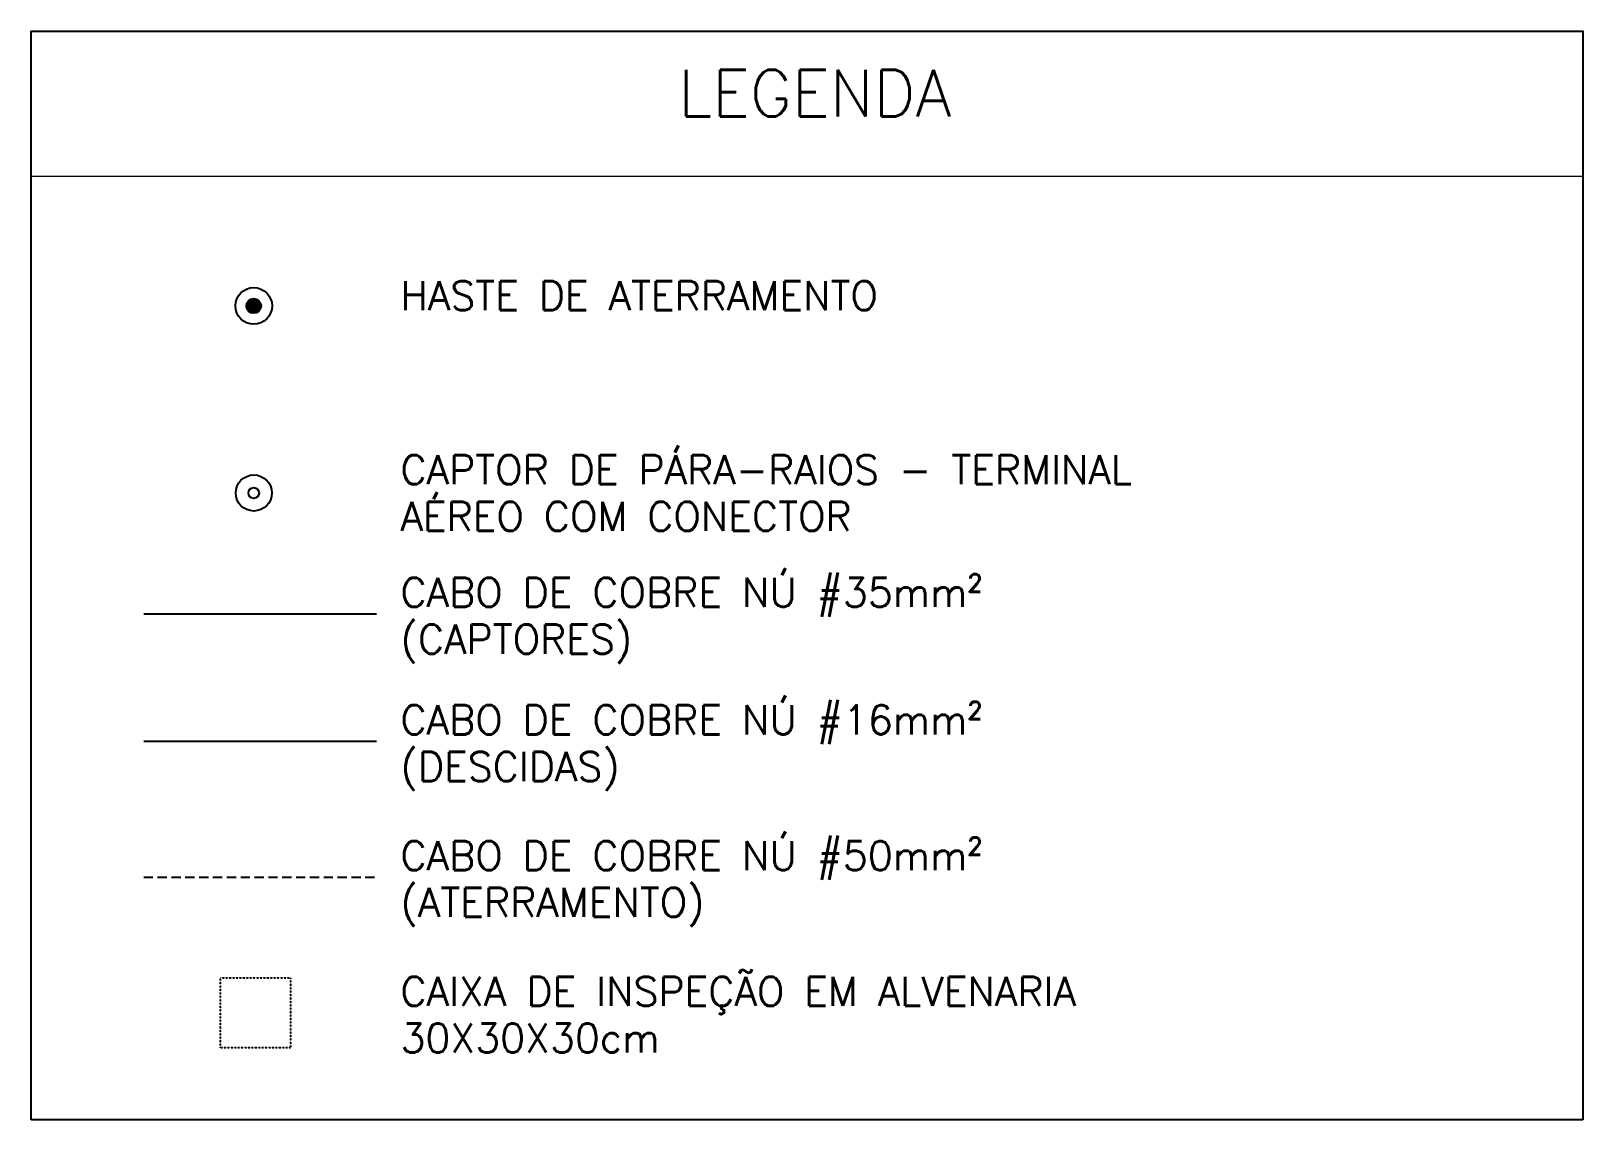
# Model space of a CAD drawing. Extents: x -800 to 12181, y -6101 to 2255.
# Drawn here: x 11302 to 12142, y 11 to 600 of the extents above; entities that cross this region are included whole.
import ezdxf
from ezdxf.enums import TextEntityAlignment as Align

# ---------------------------------------------------------------- set-up
doc = ezdxf.new("R2010")
doc.units = 0
doc.header["$MEASUREMENT"] = 0
for name, pattern in [('DASHED', [0.75, 0.5, -0.25]), ('DASHED2', [0.375, 0.25, -0.125]), ('HIDDEN2', [0.1875, 0.125, -0.0625])]:
    doc.linetypes.add(name, pattern=pattern)
doc.layers.get('0').update_dxf_attribs({"linetype": 'CONTINUOUS'})
for name, color, linetype in [('COTAS', 3, 'HIDDEN2'), ('LEGENDA', 7, 'CONTINUOUS'), ('PONTOS DE PARA-RAIOS', 1, 'CONTINUOUS')]:
    doc.layers.add(name, color=color, linetype=linetype)
doc.styles.add('ROMANS', font='romans.shx')

# ---------------------------------------------------------------- blocks, each defined once
blk = doc.blocks.new('Apwr_pahaste')
at = {"const_width": 0.63}
blk.add_lwpolyline([(0.315, 0, 1), (-0.315, 0, 1)], format="xyb", close=True, dxfattribs=at)
for radius in [1.575, 0.63]:
    blk.add_circle((0, 0), radius)
blk = doc.blocks.new('Apwr_pacap1')
for radius in [1.55, 0.46]:
    blk.add_circle((0, 0), radius)

msp = doc.modelspace()

# ---------------------------------------------------------------- linework, layer by layer
for points in [[(11301.654, 10.846), (11301.654, 600.375), (12142.229, 600.375), (12142.229, 10.846)], [(12142.229, 10.846), (11301.654, 10.846)]]:
    msp.add_lwpolyline(points)
at = {"layer": 'COTAS', "linetype": 'DASHED', "ltscale": 10}
msp.add_lwpolyline([(11362.7, 142.332), (11488.7, 142.332)], dxfattribs=at)
at = {"layer": 'LEGENDA', "lineweight": 5}
msp.add_lwpolyline([(11301.654, 521.811), (12142.229, 521.811)], dxfattribs=at)
at = {"layer": 'PONTOS DE PARA-RAIOS'}
for points in [[(11362.7, 284.809), (11488.7, 284.809)], [(11362.7, 215.846), (11488.7, 215.846)]]:
    msp.add_lwpolyline(points, dxfattribs=at)
at = {"layer": 'PONTOS DE PARA-RAIOS', "linetype": 'DASHED2', "ltscale": 0.4}
msp.add_lwpolyline([(11404.36, 49.948), (11404.36, 87.748), (11442.16, 87.748), (11442.16, 49.948)], close=True, dxfattribs=at)

# ---------------------------------------------------------------- block references
at = {"layer": 'PONTOS DE PARA-RAIOS', "xscale": 6.299999999369902, "yscale": 6.299999999369902, "zscale": 6.299999999369934}
for name, p in [('Apwr_pahaste', (11422.273, 451.56)), ('Apwr_pacap1', (11422.273, 350.282))]:
    msp.add_blockref(name, p, dxfattribs=at)

# ---------------------------------------------------------------- texts
at = {"layer": 'LEGENDA', "lineweight": 5, "style": 'ROMANS'}
msp.add_text('LEGENDA', height=25.2, dxfattribs=at).set_placement((11726.147, 566.74), align=Align.MIDDLE_CENTER)
for s, p in [('HASTE DE ATERRAMENTO', (11501.772, 449.283)), ('CAPTOR DE PÁRA-RAIOS - TERMINAL', (11501.772, 355.011)), ('AÉREO COM CONECTOR', (11501.772, 329.727)), ('CABO DE COBRE NÚ #35mm² ', (11501.772, 288.56)), ('(CAPTORES)', (11501.772, 263.276)), ('CABO DE COBRE NÚ #16mm² ', (11501.772, 219.597)), ('(DESCIDAS)', (11501.772, 194.313)), ('CABO DE COBRE NÚ #50mm² ', (11501.772, 146.084)), ('(ATERRAMENTO)', (11501.772, 120.8)), ('CAIXA DE INSPEÇÃO EM ALVENARIA', (11501.772, 72.57)), ('30X30X30cm', (11501.772, 47.286))]:
    msp.add_text(s, height=15.75, dxfattribs=at).set_placement(p)

doc.saveas('drawing.dxf')
